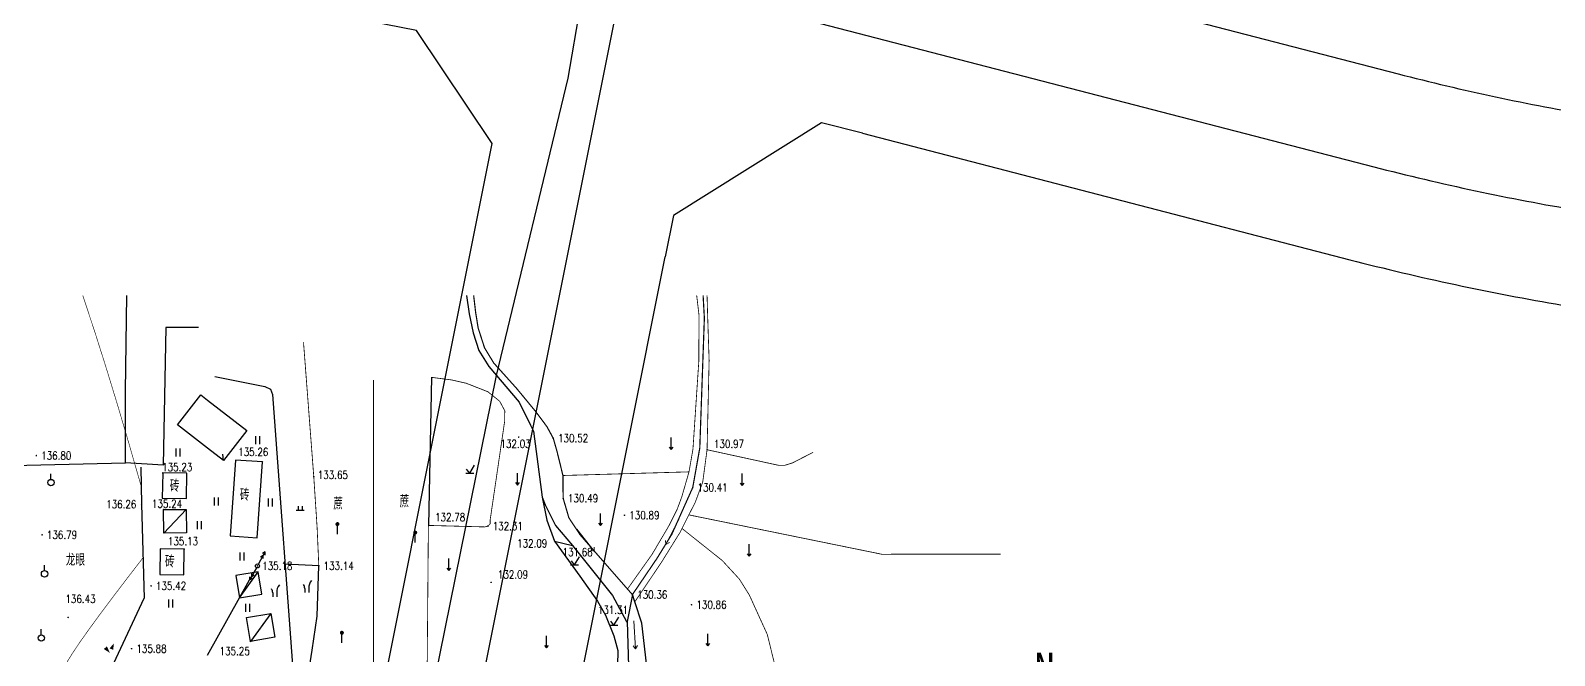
# Model space of a CAD drawing. Extents: x 529262 to 576451, y 2694391 to 2717535.
# Drawn here: x 564092.9 to 564283.3, y 2711457.6 to 2711535.7 of the extents above; entities that cross this region are included whole.
import ezdxf
from ezdxf.enums import TextEntityAlignment as Align
from ezdxf.xclip import XClip

# ---------------------------------------------------------------- set-up
doc = ezdxf.new("R2010")
doc.units = 0
doc.header["$XCLIPFRAME"] = 0
for name, color, linetype in [('DGX', 8, 'Continuous'), ('DMTZ', 8, 'Continuous'), ('GCD', 8, 'Continuous'), ('GXYZ', 8, 'Continuous'), ('JMD', 8, 'Continuous'), ('PP-COM', 7, 'Continuous'), ('RD-中线', 40, 'Continuous'), ('RD-红线', 7, 'Continuous'), ('ZBTZ', 8, 'Continuous'), ('ZJ', 7, 'Continuous'), ('路名', 7, 'Continuous')]:
    doc.layers.add(name, color=color, linetype=linetype)
doc.layers.add('SXSS', color=5, linetype='Continuous', lineweight=0)
doc.styles.add('HZ', font='rs.shx', dxfattribs={"width": 0.8, "bigfont": 'hztxt.shx'})
doc.styles.get("Standard").update_dxf_attribs({"font": '', "height": 2.5, "bigfont": 'smfs.shx'})
doc.styles.get('Standard').set_extended_font_data('FangSong_GB2312')
doc.linetypes.add('10421', pattern='A,2,[150,AAA.SHX,S=0.5,R=0,X=0,Y=0.5],1e-11', length=2)
doc.linetypes.add('1161', pattern='A,0,[149,AAA.SHX,S=0.15,R=0,X=0,Y=0],-1.6', length=1.6)
doc.linetypes.add('732', pattern='A,9,-0.5,[162,AAA.SHX,S=1,R=0,X=0,Y=0],-0.5', length=10)

# ---------------------------------------------------------------- blocks, each defined once
blk = doc.blocks.new('Compass1')
for p, q in [((0, 12.5), (-7.25, -12.86)), ((0, 0), (0, 12.5)), ((0, 0), (-7.25, -12.86))]:
    blk.add_line(p, q)
at = {"color": 2}
for p, q in [((0, 12.5), (7.26, -12.9)), ((7.26, -12.9), (0, 0))]:
    blk.add_line(p, q, dxfattribs=at)
at = {"color": 3}
blk.add_circle((0, 0), 10, dxfattribs=at)
at = {"color": 2}
blk.add_circle((0, 0), 9, dxfattribs=at)
blk.add_solid([(-7.25, -12.86), (0, 12.5), (0, 0)], dxfattribs=at)
at = {"color": 3}
blk.add_text('N', height=5, dxfattribs=at).set_placement((-0.01, 13.97), align=Align.CENTER)
blk = doc.blocks.new('A$C19FD0107')
at = {"layer": 'RD-中线', "color": 8, "linetype": 'Continuous', "flags": 128}
blk.add_lwpolyline([(-6861.03, 17001.72), (-6771.49, 17449.66)], dxfattribs=at)
blk.add_lwpolyline([(-6837.91, 17153.6, -0.015102), (-6820.24, 17149.58), (-6737.26, 17128.05, 0.02175), (-6711.74, 17122.61), (-6524.09, 17091.01)], format="xyb", dxfattribs=at)
at = {"layer": 'RD-红线', "color": 8, "linetype": 'Continuous', "flags": 128}
for points in [[(-6856.89, 17145.09), (-7063.69, 17185.58)], [(-6867.59, 17030.11), (-6847.43, 17130.96)], [(-6844.26, 17024.37), (-6825.79, 17116.79)]]:
    blk.add_lwpolyline(points, dxfattribs=at)
for points in [[(-6798.63, 17156.37), (-6734.24, 17139.67, 0.02175), (-6709.75, 17134.44), (-6555.48, 17108.47), (-6548.19, 17107.24)], [(-6801.16, 17132.23), (-6740.27, 17116.44, 0.02175), (-6713.73, 17110.77), (-6564.33, 17085.62)]]:
    blk.add_lwpolyline(points, format="xyb", dxfattribs=at)
at = {"layer": 'RD-红线', "color": 8}
for points in [[(-6847.43, 17130.96), (-6856.89, 17145.09, 0.415355)], [(-6801.16, 17132.23), (-6806.28, 17133.56), (-6824.75, 17121.98), (-6825.79, 17116.79, 0.430863)]]:
    blk.add_lwpolyline(points, format="xyb", dxfattribs=at)
blk = doc.blocks.new('GC200')
at = {"linetype": 'Continuous', "const_width": 0.2, "flags": 128}
blk.add_lwpolyline([(-0.1, 0, 1), (0.1, 0, 1)], format="xyb", close=True, dxfattribs=at)
blk = doc.blocks.new('gc165')
at = {"color": 8}
blk.add_line((0, 0), (0, 2), dxfattribs=at)
at = {"color": 8, "const_width": 0.5}
blk.add_lwpolyline([(-0.25, 2.5, 1), (0.25, 2.5, 1)], format="xyb", close=True, dxfattribs=at)
blk = doc.blocks.new('gc120')
at = {"color": 8}
for p, q in [((-0.5, 0.6), (0, 0)), ((0, 0), (0, 3)), ((0, 0), (0.5, 0.6))]:
    blk.add_line(p, q, dxfattribs=at)
blk = doc.blocks.new('gc246')
at = {"color": 8}
for p, q in [((-0.5, 1), (-0.5, 0)), ((0.5, 1), (0.5, 0))]:
    blk.add_line(p, q, dxfattribs=at)
for centre, radius, start, end in [((-2.94, 0.81), 2.45, 4.3743, 29.0242), ((3.4, 1.11), 2.91, 139.3312, 182.0887)]:
    blk.add_arc(centre, radius, start, end, dxfattribs=at)
blk = doc.blocks.new('gc121')
at = {"color": 8}
for p, q in [((-0.5, -1), (-0.5, 1)), ((0.5, -1), (0.5, 1))]:
    blk.add_line(p, q, dxfattribs=at)
blk = doc.blocks.new('gc119')
at = {"color": 8}
for p, q in [((-1, 0), (1, 0)), ((-0.5, 1), (-0.5, 0)), ((0.5, 1), (0.5, 0))]:
    blk.add_line(p, q, dxfattribs=at)
blk = doc.blocks.new('gc123')
at = {"color": 8}
for p, q in [((-1, 0), (1, 0)), ((0, 0), (-0.8, 1)), ((0, 0), (1.2, 2))]:
    blk.add_line(p, q, dxfattribs=at)
blk = doc.blocks.new('gc086')
at = {"color": 8}
for p, q in [((0, 0), (7, 0)), ((7, 0), (6.18, 0.57)), ((7, 0), (6.18, -0.57))]:
    blk.add_line(p, q, dxfattribs=at)
blk = doc.blocks.new('gc013a')
at = {"linetype": 'Continuous'}
blk.add_line((0.5, 0), (4, 0), dxfattribs=at)
at = {"linetype": 'Continuous', "flags": 128}
for points in [[(2.31, -0.4), (3, 0), (2.31, 0.4)], [(3.31, -0.4), (4, 0), (3.31, 0.4)]]:
    blk.add_lwpolyline(points, dxfattribs=at)
blk = doc.blocks.new('gc170')
at = {"color": 8, "linetype": 'Continuous'}
blk.add_circle((0, 0), 0.5, dxfattribs=at)
blk = doc.blocks.new('gc090')
at = {"color": 8}
for points in [[(-1.02, 0.41, 1, 0, 0), (0.15, -0.9, 0, 0, 0)], [(1.07, 1.45, 0, 1, 0), (0.52, 0.05, 1, 1, 0)]]:
    blk.add_lwpolyline(points, format="xyseb", dxfattribs=at)
blk = doc.blocks.new('gc125')
at = {"color": 8}
blk.add_line((0, 0.8), (0, 2.2), dxfattribs=at)
blk.add_circle((0, 0), 0.8, dxfattribs=at)

msp = doc.modelspace()

# ---------------------------------------------------------------- linework, layer by layer
at = {"layer": 'DGX', "linetype": 'Continuous', "lineweight": -2, "const_width": 0.075, "elevation": 136, "flags": 128}
msp.add_lwpolyline([(564099.418, 2711502.568), (564099.459, 2711502.448), (564100.861, 2711498.2), (564102.287, 2711493.705), (564103.738, 2711488.962), (564105.212, 2711483.973), (564106.711, 2711478.737)], dxfattribs=at)
at = {"layer": 'DGX', "linetype": 'Continuous', "lineweight": -2, "const_width": 0.075, "flags": 128}
msp.add_lwpolyline([(564096.122, 2711448.183), (564096.101, 2711449.509), (564096.124, 2711450.744), (564096.19, 2711451.887), (564096.299, 2711452.938), (564096.452, 2711453.897), (564096.649, 2711454.764), (564096.89, 2711455.54), (564097.174, 2711456.223), (564097.594, 2711456.994), (564098.244, 2711458.028), (564099.122, 2711459.328), (564100.231, 2711460.893), (564101.568, 2711462.722), (564103.134, 2711464.816), (564104.93, 2711467.175), (564106.955, 2711469.799)], dxfattribs=at)
at = {"layer": 'DMTZ', "linetype": '10421', "flags": 128}
for points in [[(564115.928, 2711492.438), (564122.146, 2711491.175), (564122.878, 2711490.858), (564123.114, 2711490.188), (564125.901, 2711452.449), (564124.678, 2711448.748), (564126.807, 2711437.882), (564127.948, 2711426.99), (564129.238, 2711405.368), (564129.023, 2711403.425)], [(564168.088, 2711465.178), (564167.418, 2711461.808), (564167.588, 2711456.228), (564166.341, 2711450.227), (564165.173, 2711445.245), (564165.026, 2711444.314), (564165.168, 2711443.378), (564166.99, 2711439.644), (564168.298, 2711436.488), (564169.605, 2711429.906), (564170.217, 2711424.055), (564170.413, 2711421.082), (564170.8, 2711416.61), (564170.798, 2711414.908), (564170.504, 2711411.831), (564171.113, 2711410.12), (564173.072, 2711398.406), (564173.456, 2711397.306)], [(564175.102, 2711396.939), (564174.364, 2711397.785), (564174.308, 2711397.905), (564173.909, 2711398.662), (564172.075, 2711414.705), (564171.865, 2711417.288), (564171.516, 2711422.176), (564171.318, 2711431.677), (564171.038, 2711435.548), (564170.967, 2711435.84), (564170.704, 2711436.246), (564167.818, 2711441.818), (564167.532, 2711442.552), (564167.532, 2711443.527), (564169.918, 2711453.078), (564169.843, 2711456.569), (564169.288, 2711461.626), (564168.392, 2711464.279), (564168.392, 2711464.279), (564168.088, 2711465.178)]]:
    msp.add_lwpolyline(points, dxfattribs=at)
at = {"layer": 'DMTZ', "linetype": '10421', "lineweight": -2, "elevation": 133.17, "flags": 128}
msp.add_lwpolyline([(564142.968, 2711492.338), (564142.598, 2711473.828)], dxfattribs=at)
at = {"layer": 'DMTZ', "linetype": '10421', "lineweight": -2, "flags": 128}
msp.add_lwpolyline([(564106.652, 2711481.118), (564106.768, 2711476.488), (564107.097, 2711464.734)], dxfattribs=at)
at = {"layer": 'GXYZ', "linetype": 'Continuous', "lineweight": -2}
msp.add_line((564114.998, 2711457.618), (564120.261, 2711467.023), dxfattribs=at)
at = {"layer": 'GXYZ', "linetype": '732', "flags": 128}
msp.add_lwpolyline([(564148.757, 2711662.133), (564183.344, 2711655.51), (564175.773, 2711615.306), (564167.716, 2711574.761), (564160.004, 2711529.741), (564151.074, 2711492.566), (564142.748, 2711451.43), (564138.085, 2711143.363)], dxfattribs=at)
at = {"layer": 'JMD', "linetype": 'Continuous', "lineweight": -2}
for p, q in [((564116.998, 2711481.928), (564116.897, 2711482.722)), ((564109.528, 2711472.878, 135.04), (564112.347, 2711475.818, 135.04)), ((564119.016, 2711464.796, 135.1), (564121.328, 2711468.018, 135.1)), ((564122.92, 2711462.809), (564120.353, 2711459.341))]:
    msp.add_line(p, q, dxfattribs=at)
at = {"layer": 'JMD', "linetype": 'Continuous', "lineweight": -2, "elevation": 134.98, "flags": 128}
for points in [[(564114.998, 2711483.477), (564111.244, 2711486.384), (564114.158, 2711490.147), (564114.998, 2711489.498)], [(564114.998, 2711489.498), (564119.918, 2711485.698), (564116.998, 2711481.928), (564114.998, 2711483.477)]]:
    msp.add_lwpolyline(points, dxfattribs=at)
at = {"layer": 'JMD', "linetype": 'Continuous', "lineweight": -2, "flags": 128}
for points, elevation in [([(564121.188, 2711472.278), (564121.858, 2711481.768), (564118.503, 2711482.005), (564117.833, 2711472.515)], 134.94), ([(564112.378, 2711477.178), (564112.438, 2711480.358), (564109.408, 2711480.415), (564109.348, 2711477.235)], 135.11), ([(564109.528, 2711472.878), (564109.518, 2711475.808), (564112.347, 2711475.818), (564112.357, 2711472.888)], 135.04), ([(564112.048, 2711467.648), (564112.088, 2711470.858), (564109.088, 2711470.895), (564109.048, 2711467.685)], 135.42), ([(564121.328, 2711468.018), (564118.558, 2711467.558), (564119.016, 2711464.796), (564121.786, 2711465.256)], 135.1)]:
    msp.add_lwpolyline(points, close=True, dxfattribs=dict(at, elevation=elevation))
msp.add_lwpolyline([(564119.862, 2711462.301), (564122.92, 2711462.809), (564123.412, 2711459.849), (564120.353, 2711459.341), (564119.862, 2711462.301)], close=True, dxfattribs=at)
at = {"layer": 'SXSS', "color": 8, "linetype": 'Continuous', "lineweight": -2, "const_width": 0.15, "elevation": 130.36, "flags": 128}
msp.add_lwpolyline([(564168.088, 2711465.178), (564161.558, 2711472.648), (564160.152, 2711474.783), (564159.438, 2711477.218), (564159.408, 2711480.068), (564158.673, 2711483.073), (564158.198, 2711484.728), (564157.408, 2711486.178), (564155.945, 2711488.136), (564153.61, 2711490.965), (564150.758, 2711494.138), (564149.616, 2711496.023), (564148.821, 2711498.486), (564148.508, 2711500.418), (564148.255, 2711502.568)], dxfattribs=at)
at = {"layer": 'SXSS', "color": 8, "linetype": 'Continuous', "const_width": 0.15, "flags": 128}
msp.add_lwpolyline([(564176.923, 2711502.568), (564177.08, 2711499.748), (564176.507, 2711483.499), (564175.629, 2711478.57), (564173.012, 2711472.721), (564171.148, 2711469.69), (564168.088, 2711465.178)], dxfattribs=at)
at = {"layer": 'ZBTZ', "linetype": '1161', "lineweight": -2, "flags": 128}
msp.add_lwpolyline([(564113.856, 2711498.55), (564109.782, 2711498.575), (564109.445, 2711481.357), (564104.739, 2711481.662), (564104.738, 2711490.618), (564104.938, 2711502.568)], dxfattribs=at)
at = {"layer": 'ZBTZ', "linetype": '10421'}
msp.add_lwpolyline([(564147.365, 2711502.568), (564147.674, 2711500.253), (564148.214, 2711497.91), (564148.897, 2711495.688), (564150.172, 2711493.675), (564153.928, 2711489.247), (564155.36, 2711486.365), (564155.738, 2711485.608), (564156.798, 2711477.358), (564157.194, 2711476.383), (564158.478, 2711473.815), (564160.598, 2711471.338), (564165.588, 2711465.068), (564167.368, 2711461.808)], dxfattribs=at)
at = {"layer": 'ZBTZ', "linetype": 'Continuous', "const_width": 0.1, "flags": 128}
for points in [[(564167.475, 2711465.879), (564170.553, 2711470.226), (564172.652, 2711473.787), (564173.699, 2711475.88), (564174.266, 2711477.429), (564175.162, 2711480.524), (564175.655, 2711483.366), (564176.388, 2711494.378), (564176.408, 2711500.128), (564176.122, 2711502.568)], [(564168.392, 2711464.279), (564171.705, 2711469.2), (564174.041, 2711472.958), (564175.138, 2711475.148), (564175.91, 2711476.642), (564176.873, 2711479.231), (564177.418, 2711483.288), (564177.675, 2711494.446), (564177.485, 2711500.194), (564177.417, 2711502.568)]]:
    msp.add_lwpolyline(points, dxfattribs=at)
at = {"layer": 'ZBTZ', "linetype": 'Continuous', "lineweight": -2, "const_width": 0.1, "flags": 128}
for points, elevation in [([(564128.907, 2711468.791), (564128.699, 2711473.53), (564128.278, 2711479.938), (564126.998, 2711496.704)], 133.6), ([(564135.738, 2711491.998), (564135.748, 2711452.988)], 132.83), ([(564142.698, 2711473.827), (564149.635, 2711473.643), (564150.038, 2711473.748), (564150.317, 2711474.024), (564150.317, 2711474.515), (564152.118, 2711486.773), (564152.148, 2711488.158), (564151.506, 2711489.351), (564150.028, 2711490.538), (564147.322, 2711491.601), (564145.489, 2711492.012), (564142.968, 2711492.338)], 133.17)]:
    msp.add_lwpolyline(points, dxfattribs=dict(at, elevation=elevation))
at = {"layer": 'ZBTZ', "linetype": 'Continuous', "const_width": 0.1, "flags": 128}
for points, elevation in [([(564177.418, 2711483.288), (564186.368, 2711481.338), (564187.07, 2711481.327), (564188.081, 2711481.636), (564190.668, 2711482.968)], 130.97), ([(564175.162, 2711480.524), (564159.408, 2711480.068)], 130.9), ([(564172.699, 2711432.855), (564172.699, 2711432.855), (564172.699, 2711432.855), (564172.699, 2711432.855), (564173.77, 2711434.345), (564182.108, 2711442.998), (564182.756, 2711444.014), (564183.945, 2711446.523), (564184.828, 2711449.238), (564185.898, 2711454.988), (564185.876, 2711456.426), (564184.938, 2711460.212), (564182.698, 2711465.133), (564181.448, 2711467.128), (564179.317, 2711469.441), (564174.287, 2711473.449)], 130.93), ([(564175.138, 2711475.148), (564199.248, 2711470.228), (564214.108, 2711470.238)], 130.84)]:
    msp.add_lwpolyline(points, dxfattribs=dict(at, elevation=elevation))
at = {"layer": 'ZBTZ', "linetype": '1161', "flags": 128}
for points in [[(564081.813, 2711481.105), (564104.739, 2711481.662)], [(564103.314, 2711456.621), (564107.097, 2711464.734)]]:
    msp.add_lwpolyline(points, dxfattribs=at)
at = {"layer": 'ZBTZ', "linetype": '10421', "lineweight": -2, "elevation": 131.01, "flags": 128}
msp.add_lwpolyline([(564156.798, 2711477.358), (564157.414, 2711474.481), (564158.368, 2711471.868), (564161.504, 2711467.487), (564163.728, 2711464.358), (564164.733, 2711462.611), (564165.787, 2711460.042), (564166.249, 2711458.197), (564166.238, 2711456.308)], dxfattribs=at)
at = {"layer": 'ZBTZ', "linetype": 'Continuous', "const_width": 0.1, "elevation": 132.95}
msp.add_lwpolyline([(564142.598, 2711473.828), (564142.438, 2711454.978)], dxfattribs=at)
at = {"layer": 'ZBTZ', "linetype": '1161', "lineweight": -2, "flags": 128}
for points, elevation in [([(564158.368, 2711471.868), (564160.598, 2711471.338)], 132.09), ([(564127.298, 2711453.188), (564128.092, 2711458.24), (564128.699, 2711462.493), (564128.908, 2711468.778), (564124.68, 2711468.989)], 133.6)]:
    msp.add_lwpolyline(points, dxfattribs=dict(at, elevation=elevation))

# ---------------------------------------------------------------- block references
at = {"layer": 'DMTZ', "linetype": 'Continuous', "lineweight": -2, "xscale": 0.5, "yscale": 0.5}
msp.add_blockref('gc090', (564102.744, 2711458.342), dxfattribs=at)
at = {"layer": 'GCD', "linetype": 'Continuous', "lineweight": -2}
ref = msp.add_blockref('GC200', (564153.881, 2711484.866, 132.03), dxfattribs=dict(at, xscale=0.5, yscale=0.5, zscale=0.5))
ref.add_attrib('height', '132.03', dxfattribs={"linetype": 'Continuous', "height": 1, "style": 'HZ', "width": 0.8}).set_placement((564151.606, 2711484.033, 132.03), align=Align.MIDDLE_LEFT)
ref = msp.add_blockref('GC200', (564158.198, 2711484.728, 130.52), dxfattribs=dict(at, xscale=0.5, yscale=0.5, zscale=0.5))
ref.add_attrib('height', '130.52', dxfattribs={"linetype": 'Continuous', "height": 1, "style": 'HZ', "width": 0.8}).set_placement((564158.798, 2711484.728, 130.52), align=Align.MIDDLE_LEFT)
at = {"layer": 'GCD', "linetype": 'Continuous'}
ref = msp.add_blockref('GC200', (564093.618, 2711482.555, 136.8), dxfattribs=dict(at, xscale=0.5, yscale=0.5, zscale=0.5))
ref.add_attrib('height', '136.80', dxfattribs={"linetype": 'Continuous', "height": 1, "style": 'HZ', "width": 0.8}).set_placement((564094.218, 2711482.555, 136.8), align=Align.MIDDLE_LEFT)
at = {"layer": 'GCD', "linetype": 'Continuous', "lineweight": -2}
ref = msp.add_blockref('GC200', (564121.858, 2711481.768, 135.26), dxfattribs=dict(at, xscale=0.5, yscale=0.5, zscale=0.5))
ref.add_attrib('height', '135.26', dxfattribs={"linetype": 'Continuous', "height": 1, "style": 'HZ', "width": 0.8}).set_placement((564118.835, 2711483.007, 135.26), align=Align.MIDDLE_LEFT)
ref = msp.add_blockref('GC200', (564177.418, 2711483.288, 130.97), dxfattribs=dict(at, xscale=0.5, yscale=0.5, zscale=0.5))
ref.add_attrib('height', '130.97', dxfattribs={"linetype": 'Continuous', "height": 1, "style": 'HZ', "width": 0.8}).set_placement((564178.275, 2711484.014, 130.97), align=Align.MIDDLE_LEFT)
ref = msp.add_blockref('GC200', (564109.408, 2711480.388, 135.23), dxfattribs=dict(at, xscale=0.5, yscale=0.5, zscale=0.5))
ref.add_attrib('height', '135.23', dxfattribs={"linetype": 'Continuous', "height": 1, "style": 'HZ', "width": 0.8}).set_placement((564109.332, 2711481.122, 135.23), align=Align.MIDDLE_LEFT)
ref = msp.add_blockref('GC200', (564128.278, 2711479.938, 133.65), dxfattribs=dict(at, xscale=0.5, yscale=0.5, zscale=0.5))
ref.add_attrib('height', '133.65', dxfattribs={"linetype": 'Continuous', "height": 1, "style": 'HZ', "width": 0.8}).set_placement((564128.777, 2711480.149, 133.65), align=Align.MIDDLE_LEFT)
ref = msp.add_blockref('GC200', (564159.438, 2711477.218, 130.49), dxfattribs=dict(at, xscale=0.5, yscale=0.5, zscale=0.5))
ref.add_attrib('height', '130.49', dxfattribs={"linetype": 'Continuous', "height": 1, "style": 'HZ', "width": 0.8}).set_placement((564160.038, 2711477.218, 130.49), align=Align.MIDDLE_LEFT)
ref = msp.add_blockref('GC200', (564175.629, 2711478.57, 130.41), dxfattribs=dict(at, xscale=0.5, yscale=0.5, zscale=0.5))
ref.add_attrib('height', '130.41', dxfattribs={"linetype": 'Continuous', "height": 1, "style": 'HZ', "width": 0.8}).set_placement((564176.229, 2711478.57, 130.41), align=Align.MIDDLE_LEFT)
ref = msp.add_blockref('GC200', (564106.768, 2711476.488, 136.26), dxfattribs=dict(at, xscale=0.5, yscale=0.5, zscale=0.5))
ref.add_attrib('height', '136.26', dxfattribs={"linetype": 'Continuous', "height": 1, "style": 'HZ', "width": 0.8}).set_placement((564102.339, 2711476.478, 136.26), align=Align.MIDDLE_LEFT)
ref = msp.add_blockref('GC200', (564109.518, 2711475.808, 135.24), dxfattribs=dict(at, xscale=0.5, yscale=0.5, zscale=0.5))
ref.add_attrib('height', '135.24', dxfattribs={"linetype": 'Continuous', "height": 1, "style": 'HZ', "width": 0.8}).set_placement((564108.064, 2711476.548, 135.24), align=Align.MIDDLE_LEFT)
at = {"layer": 'GCD', "linetype": 'Continuous'}
ref = msp.add_blockref('GC200', (564167.103, 2711475.102, 130.89), dxfattribs=dict(at, xscale=0.5, yscale=0.5, zscale=0.5))
ref.add_attrib('height', '130.89', dxfattribs={"linetype": 'Continuous', "height": 1, "style": 'HZ', "width": 0.8}).set_placement((564167.703, 2711475.102, 130.89), align=Align.MIDDLE_LEFT)
at = {"layer": 'GCD', "linetype": 'Continuous', "lineweight": -2}
ref = msp.add_blockref('GC200', (564142.648, 2711473.828, 132.78), dxfattribs=dict(at, xscale=0.5, yscale=0.5, zscale=0.5))
ref.add_attrib('height', '132.78', dxfattribs={"linetype": 'Continuous', "height": 1, "style": 'HZ', "width": 0.8}).set_placement((564143.434, 2711474.856, 132.78), align=Align.MIDDLE_LEFT)
ref = msp.add_blockref('GC200', (564150.038, 2711473.748, 132.31), dxfattribs=dict(at, xscale=0.5, yscale=0.5, zscale=0.5))
ref.add_attrib('height', '132.31', dxfattribs={"linetype": 'Continuous', "height": 1, "style": 'HZ', "width": 0.8}).set_placement((564150.638, 2711473.748, 132.31), align=Align.MIDDLE_LEFT)
at = {"layer": 'GCD', "linetype": 'Continuous'}
ref = msp.add_blockref('GC200', (564094.335, 2711472.653, 136.79), dxfattribs=dict(at, xscale=0.5, yscale=0.5, zscale=0.5))
ref.add_attrib('height', '136.79', dxfattribs={"linetype": 'Continuous', "height": 1, "style": 'HZ', "width": 0.8}).set_placement((564094.935, 2711472.653, 136.79), align=Align.MIDDLE_LEFT)
at = {"layer": 'GCD', "linetype": 'Continuous', "lineweight": -2}
ref = msp.add_blockref('GC200', (564112.088, 2711470.858, 135.13), dxfattribs=dict(at, xscale=0.5, yscale=0.5, zscale=0.5))
ref.add_attrib('height', '135.13', dxfattribs={"linetype": 'Continuous', "height": 1, "style": 'HZ', "width": 0.8}).set_placement((564110.053, 2711471.843, 135.13), align=Align.MIDDLE_LEFT)
ref = msp.add_blockref('GC200', (564158.368, 2711471.868, 132.09), dxfattribs=dict(at, xscale=0.5, yscale=0.5, zscale=0.5))
ref.add_attrib('height', '132.09', dxfattribs={"linetype": 'Continuous', "height": 1, "style": 'HZ', "width": 0.8}).set_placement((564153.686, 2711471.59, 132.09), align=Align.MIDDLE_LEFT)
ref = msp.add_blockref('GC200', (564160.598, 2711471.338, 131.68), dxfattribs=dict(at, xscale=0.5, yscale=0.5, zscale=0.5))
ref.add_attrib('height', '131.68', dxfattribs={"linetype": 'Continuous', "height": 1, "style": 'HZ', "width": 0.8}).set_placement((564159.358, 2711470.502, 131.68), align=Align.MIDDLE_LEFT)
ref = msp.add_blockref('GC200', (564121.238, 2711468.768, 135.18), dxfattribs=dict(at, xscale=0.5, yscale=0.5, zscale=0.5))
ref.add_attrib('height', '135.18', dxfattribs={"linetype": 'Continuous', "height": 1, "style": 'HZ', "width": 0.8}).set_placement((564121.838, 2711468.768, 135.18), align=Align.MIDDLE_LEFT)
ref = msp.add_blockref('GC200', (564128.908, 2711468.778, 133.14), dxfattribs=dict(at, xscale=0.5, yscale=0.5, zscale=0.5))
ref.add_attrib('height', '133.14', dxfattribs={"linetype": 'Continuous', "height": 1, "style": 'HZ', "width": 0.8}).set_placement((564129.508, 2711468.778, 133.14), align=Align.MIDDLE_LEFT)
ref = msp.add_blockref('GC200', (564150.437, 2711466.716, 132.09), dxfattribs=dict(at, xscale=0.5, yscale=0.5, zscale=0.5))
ref.add_attrib('height', '132.09', dxfattribs={"linetype": 'Continuous', "height": 1, "style": 'HZ', "width": 0.8}).set_placement((564151.281, 2711467.696, 132.09), align=Align.MIDDLE_LEFT)
ref = msp.add_blockref('GC200', (564107.958, 2711466.271, 135.42), dxfattribs=dict(at, xscale=0.5, yscale=0.5, zscale=0.5))
ref.add_attrib('height', '135.42', dxfattribs={"linetype": 'Continuous', "height": 1, "style": 'HZ', "width": 0.8}).set_placement((564108.558, 2711466.271, 135.42), align=Align.MIDDLE_LEFT)
ref = msp.add_blockref('GC200', (564097.589, 2711462.331, 136.43), dxfattribs=dict(at, xscale=0.5, yscale=0.5, zscale=0.5))
ref.add_attrib('height', '136.43', dxfattribs={"linetype": 'Continuous', "height": 1, "style": 'HZ', "width": 0.8}).set_placement((564097.245, 2711464.638, 136.43), align=Align.MIDDLE_LEFT)
at = {"layer": 'GCD', "linetype": 'Continuous'}
ref = msp.add_blockref('GC200', (564168.088, 2711465.178, 130.36), dxfattribs=dict(at, xscale=0.5, yscale=0.5, zscale=0.5))
ref.add_attrib('height', '130.36', dxfattribs={"linetype": 'Continuous', "height": 1, "style": 'HZ', "width": 0.8}).set_placement((564168.688, 2711465.178, 130.36), align=Align.MIDDLE_LEFT)
ref = msp.add_blockref('GC200', (564175.484, 2711463.918, 130.86), dxfattribs=dict(at, xscale=0.5, yscale=0.5, zscale=0.5))
ref.add_attrib('height', '130.86', dxfattribs={"linetype": 'Continuous', "height": 1, "style": 'HZ', "width": 0.8}).set_placement((564176.084, 2711463.918, 130.86), align=Align.MIDDLE_LEFT)
at = {"layer": 'GCD', "linetype": 'Continuous', "lineweight": -2}
ref = msp.add_blockref('GC200', (564167.368, 2711461.808, 131.31), dxfattribs=dict(at, xscale=0.5, yscale=0.5, zscale=0.5))
ref.add_attrib('height', '131.31', dxfattribs={"linetype": 'Continuous', "height": 1, "style": 'HZ', "width": 0.8}).set_placement((564163.767, 2711463.272, 131.31), align=Align.MIDDLE_LEFT)
at = {"layer": 'GCD', "linetype": 'Continuous'}
ref = msp.add_blockref('GC200', (564105.517, 2711458.424, 135.88), dxfattribs=dict(at, xscale=0.5, yscale=0.5, zscale=0.5))
ref.add_attrib('height', '135.88', dxfattribs={"linetype": 'Continuous', "height": 1, "style": 'HZ', "width": 0.8}).set_placement((564106.117, 2711458.424, 135.88), align=Align.MIDDLE_LEFT)
at = {"layer": 'GCD', "linetype": 'Continuous', "lineweight": -2}
ref = msp.add_blockref('GC200', (564120.358, 2711459.336, 135.25), dxfattribs=dict(at, xscale=0.5, yscale=0.5, zscale=0.5))
ref.add_attrib('height', '135.25', dxfattribs={"linetype": 'Continuous', "height": 1, "style": 'HZ', "width": 0.8}).set_placement((564116.516, 2711458.129, 135.25), align=Align.MIDDLE_LEFT)
at = {"layer": 'GXYZ', "linetype": 'Continuous', "lineweight": -2}
for xscale, yscale, rotation in [(0.4999999998286468, 0.4999999998286468, 61.08821261237712), (0.500000000228368, 0.500000000228368, 240.7671258784875)]:
    msp.add_blockref('gc013a', (564121.238, 2711468.768), dxfattribs=dict(at, xscale=xscale, yscale=yscale, rotation=rotation))
at = {"layer": 'GXYZ', "linetype": 'Continuous', "lineweight": -2, "xscale": 0.5, "yscale": 0.5}
msp.add_blockref('gc170', (564121.238, 2711468.768), dxfattribs=at)
at = {"layer": 'PP-COM'}
ref = msp.add_blockref('A$C19FD0107', (570997.993, 2694390.603), dxfattribs=at)
XClip(ref).set_block_clipping_path([(-9366.4383134884, 14428.6043910822), (-3328.4480743363, 17452.7484863754)])
at = {"layer": 'SXSS', "color": 8, "linetype": '10421'}
for p, xscale, yscale, zscale, rotation in [((564161.154, 2711473.344), 0.5000000000961075, 0.5000000000961075, 0.5000000000961075, 308.2942464620965), ((564173.882, 2711474.567), 0.4999999999602043, 0.4999999999602043, 0.4999999999602043, 242.6669438855969)]:
    msp.add_blockref('gc086', p, dxfattribs=dict(at, xscale=xscale, yscale=yscale, zscale=zscale, rotation=rotation))
at = {"layer": 'SXSS', "color": 8, "linetype": 'Continuous', "lineweight": -2, "xscale": 0.4999999999918778, "yscale": 0.4999999999918778, "zscale": 0.4999999999918778, "rotation": 273.5774155307575}
msp.add_blockref('gc086', (564168.264, 2711461.9), dxfattribs=at)
at = {"layer": 'ZBTZ', "linetype": 'Continuous', "lineweight": -2, "xscale": 0.5, "yscale": 0.5}
for name, p in [('gc121', (564121.269, 2711484.464)), ('gc121', (564111.324, 2711482.942)), ('gc125', (564095.442, 2711479.186)), ('gc121', (564116.133, 2711476.815)), ('gc121', (564122.86, 2711476.713)), ('gc121', (564113.997, 2711473.842)), ('gc121', (564119.313, 2711469.928)), ('gc125', (564094.646, 2711467.783)), ('gc121', (564110.404, 2711464.06)), ('gc121', (564120.026, 2711463.523)), ('gc125', (564094.237, 2711459.765))]:
    msp.add_blockref(name, p, dxfattribs=at)
at = {"layer": 'ZBTZ', "linetype": 'Continuous', "xscale": 0.5, "yscale": 0.5}
for name, p in [('gc120', (564172.913, 2711483.316)), ('gc123', (564147.765, 2711480.379)), ('gc120', (564181.803, 2711478.825)), ('gc119', (564126.594, 2711475.718)), ('gc120', (564164.113, 2711473.815)), ('gc165', (564140.951, 2711471.684)), ('gc123', (564160.872, 2711468.892)), ('gc120', (564182.688, 2711469.983)), ('gc246', (564123.399, 2711464.919)), ('gc246', (564127.404, 2711465.449)), ('gc123', (564165.774, 2711461.382)), ('gc165', (564131.789, 2711459.162)), ('gc120', (564177.511, 2711458.79)), ('gc120', (564157.351, 2711458.523))]:
    msp.add_blockref(name, p, dxfattribs=at)
at = {"layer": 'ZBTZ', "linetype": 'Continuous', "xscale": 0.5, "yscale": 0.5, "zscale": 0.5}
for name, p in [('gc120', (564153.744, 2711478.874)), ('gc165', (564131.233, 2711472.747)), ('gc120', (564145.134, 2711468.175))]:
    msp.add_blockref(name, p, dxfattribs=at)
at = {"layer": '路名', "xscale": 0.75, "yscale": 0.75}
msp.add_blockref('Compass1', (564219.601, 2711443.702, -137.42), dxfattribs=at)

# ---------------------------------------------------------------- texts
at = {"layer": 'JMD', "linetype": 'Continuous', "lineweight": -2, "style": 'HZ', "width": 0.8}
for p in [(564111.49, 2711478.77), (564120.247, 2711477.654), (564110.889, 2711469.329)]:
    msp.add_text('砖', height=1.5, dxfattribs=at).set_placement(p, align=Align.MIDDLE_RIGHT)
at = {"layer": 'ZJ', "color": 8, "linetype": 'Continuous', "style": 'HZ', "width": 0.8}
for s, p in [('蔗', (564131.329, 2711476.64)), ('蔗', (564139.608, 2711476.909)), ('龙眼', (564098.498, 2711469.603))]:
    msp.add_text(s, height=1.5, dxfattribs=at).set_placement(p, align=Align.MIDDLE)

doc.saveas('drawing.dxf')
